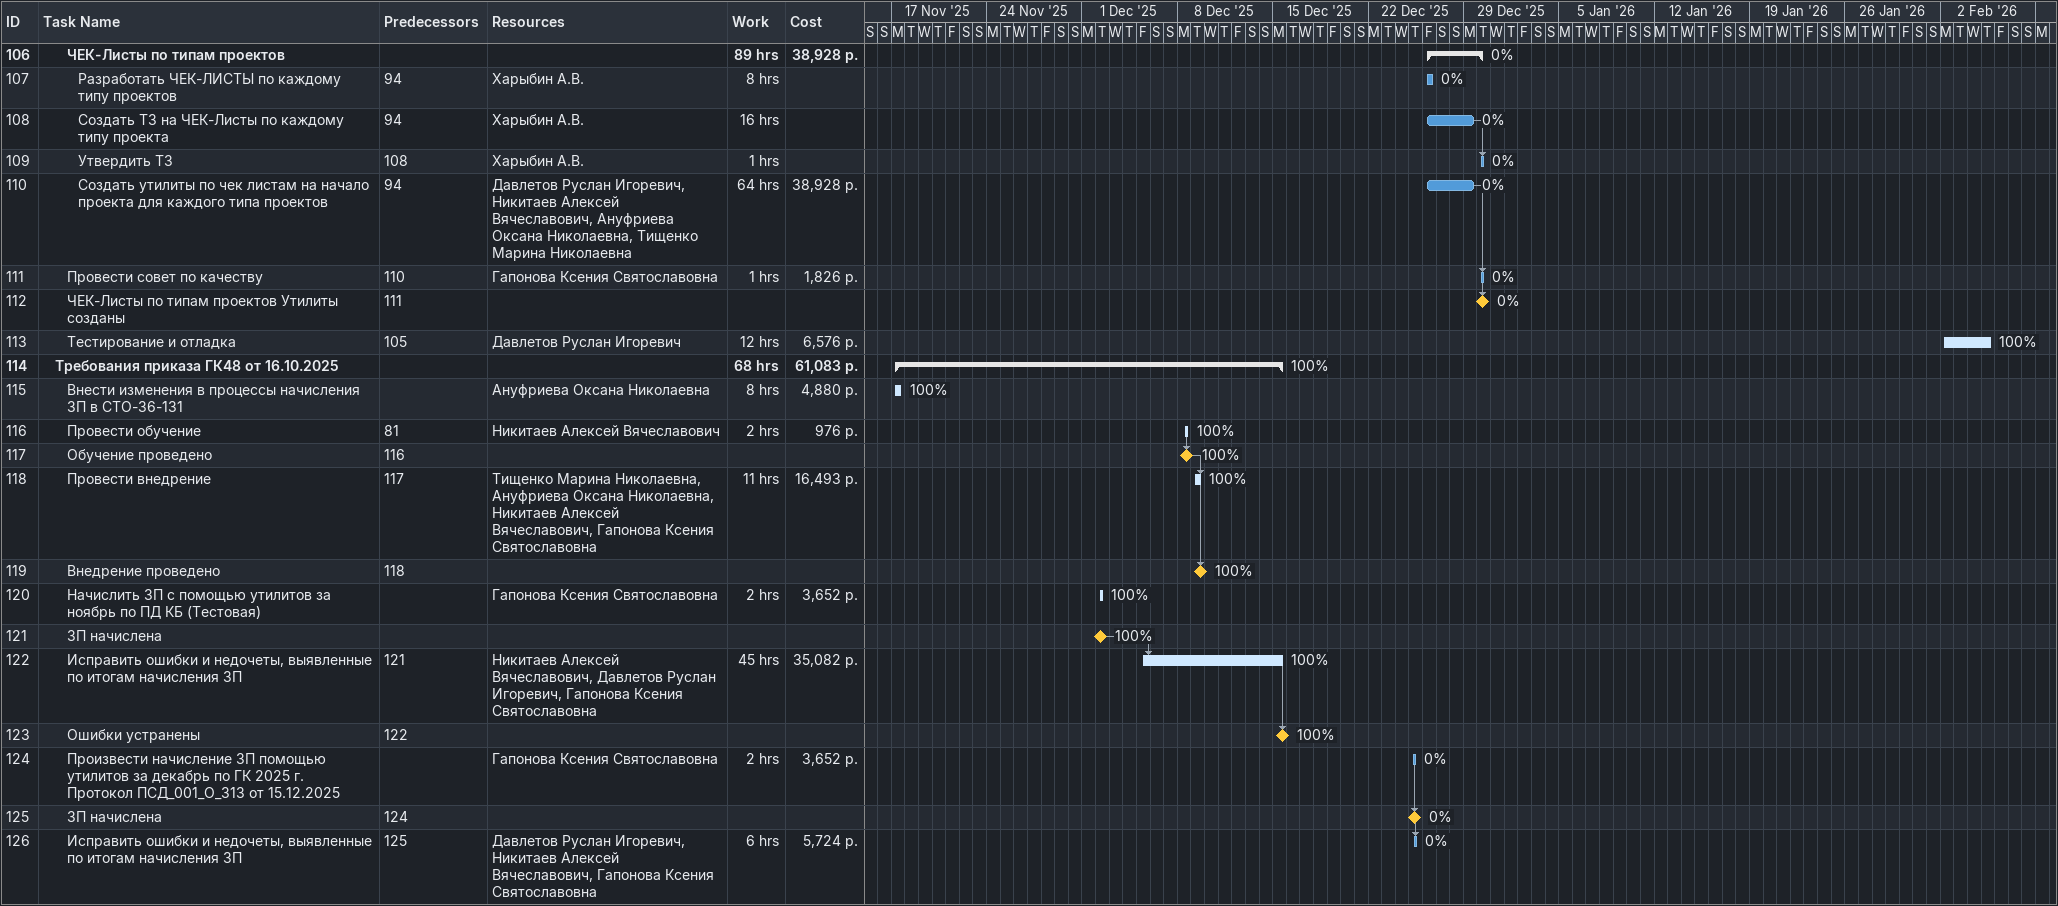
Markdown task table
| ID | Level | Task | Start | Finish | Predecessors | Resources | % complete | Work (h) | Cost (р.) |
|---|---|---|---|---|---|---|---|---|---|
| 106 | 3 | **ЧЕК-Листы по типам проектов** | 2025-12-26 | 2025-12-30 |  |  | 0 | 89 | 38928 |
| 107 | 4 | Разработать ЧЕК-ЛИСТЫ по каждому типу проектов | 2025-12-26 | 2025-12-26 | 94 | Харыбин А.В. | 0 | 8 |  |
| 108 | 4 | Создать ТЗ на ЧЕК-Листы по каждому типу проекта | 2025-12-26 | 2025-12-29 | 94 | Харыбин А.В. | 0 | 16 |  |
| 109 | 4 | Утвердить ТЗ | 2025-12-30 | 2025-12-30 | 108 | Харыбин А.В. | 0 | 1 |  |
| 110 | 4 | Создать утилиты по чек листам на начало проекта для каждого типа проектов | 2025-12-26 | 2025-12-29 | 94 | Давлетов Руслан Игоревич, Никитаев Алексей Вячеславович, Ануфриева Оксана Николаевна, Тищенко Марина Николаевна | 0 | 64 | 38928 |
| 111 | 3 | Провести совет по качеству | 2025-12-30 | 2025-12-30 | 110 | Гапонова Ксения Святославовна | 0 | 1 | 1826 |
| 112 | 3 | ЧЕК-Листы по типам проектов Утилиты созданы (milestone) | 2025-12-30 | 2025-12-30 | 111 |  | 0 |  |  |
| 113 | 3 | Тестирование и отладка | 2026-02-02 | 2026-02-05 | 105 | Давлетов Руслан Игоревич | 100 | 12 | 6576 |
| 114 | 2 | **Требования приказа ГК48 от 16.10.2025** | 2025-11-17 | 2025-12-15 |  |  | 100 | 68 | 61083 |
| 115 | 3 | Внести изменения в процессы начисления ЗП в СТО-36-131 | 2025-11-17 | 2025-11-17 |  | Ануфриева Оксана Николаевна | 100 | 8 | 4880 |
| 116 | 3 | Провести обучение | 2025-12-08 | 2025-12-08 | 81 | Никитаев Алексей Вячеславович | 100 | 2 | 976 |
| 117 | 3 | Обучение проведено (milestone) | 2025-12-08 | 2025-12-08 | 116 |  | 100 |  |  |
| 118 | 3 | Провести внедрение | 2025-12-09 | 2025-12-09 | 117 | Тищенко Марина Николаевна, Ануфриева Оксана Николаевна, Никитаев Алексей Вячеславович, Гапонова Ксения Святославовна | 100 | 11 | 16493 |
| 119 | 3 | Внедрение проведено (milestone) | 2025-12-09 | 2025-12-09 | 118 |  | 100 |  |  |
| 120 | 3 | Начислить ЗП с помощью утилитов за ноябрь по ПД КБ (Тестовая) | 2025-12-02 | 2025-12-02 |  | Гапонова Ксения Святославовна | 100 | 2 | 3652 |
| 121 | 3 | ЗП начислена (milestone) | 2025-12-02 | 2025-12-02 |  |  | 100 |  |  |
| 122 | 3 | Исправить ошибки и недочеты, выявленные по итогам начисления ЗП | 2025-12-05 | 2025-12-15 | 121 | Никитаев Алексей Вячеславович, Давлетов Руслан Игоревич, Гапонова Ксения Святославовна | 100 | 45 | 35082 |
| 123 | 3 | Ошибки устранены (milestone) | 2025-12-15 | 2025-12-15 | 122 |  | 100 |  |  |
| 124 | 3 | Произвести начисление ЗП помощью утилитов за декабрь по ГК 2025 г. Протокол ПСД_001_О_313 от 15.12.2025 | 2025-12-25 | 2025-12-25 |  | Гапонова Ксения Святославовна | 0 | 2 | 3652 |
| 125 | 3 | ЗП начислена (milestone) | 2025-12-25 | 2025-12-25 | 124 |  | 0 |  |  |
| 126 | 3 | Исправить ошибки и недочеты, выявленные по итогам начисления ЗП | 2025-12-25 | 2025-12-25 | 125 | Давлетов Руслан Игоревич, Никитаев Алексей Вячеславович, Гапонова Ксения Святославовна | 0 | 6 | 5724 |
